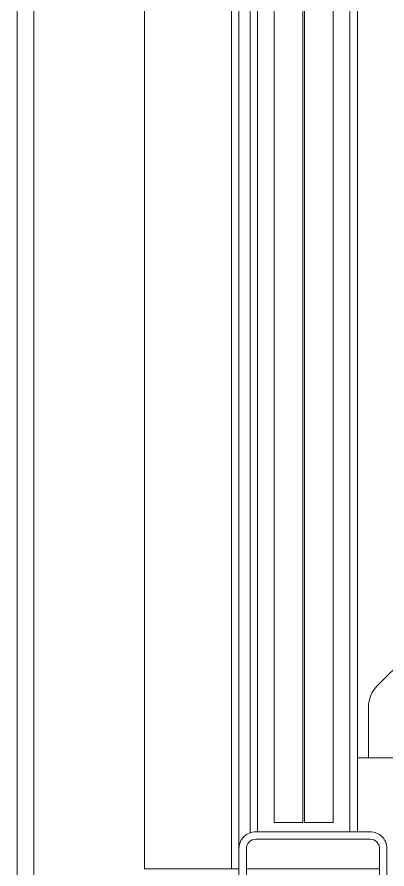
# Model space of a CAD drawing. Header units: millimetres. Extents: x -5 to 111, y -3 to 86.
# Drawn here: x 17.36 to 17.46, y 48.1549 to 48.3852 of the extents above; entities that cross this region are included whole.
import ezdxf

# ---------------------------------------------------------------- set-up
doc = ezdxf.new("R2010")
doc.units = ezdxf.units.MM
doc.layers.add('A1I6----E-', color=3, linetype='Continuous', lineweight=25)

# ---------------------------------------------------------------- blocks, each defined once
blk = doc.blocks.new('Gruppe-409')
at = {"layer": 'A1I6----E-', "linetype": 'Continuous', "lineweight": 9, "flags": 128}
blk.add_lwpolyline([(-33.345, 5.6194, -0.414214), (-33.34245, 5.61685), (-33.34245, 5.5964), (-33.34045, 5.5964), (-33.34045, 5.61685, 0.414214), (-33.345, 5.6214), (-33.3759, 5.6214, 0.414214), (-33.38045, 5.61685), (-33.38045, 5.27595, 0.414214), (-33.3759, 5.2714), (-33.345, 5.2714, 0.414214), (-33.34045, 5.27595), (-33.34045, 5.2964), (-33.34245, 5.2964), (-33.34245, 5.27595, -0.414214), (-33.345, 5.2734), (-33.3759, 5.2734, -0.414214), (-33.37845, 5.27595), (-33.37845, 5.61685, -0.414214), (-33.3759, 5.6194)], format="xyb", close=True, dxfattribs=at)
blk = doc.blocks.new('Gruppe-410')
at = {"layer": 'A1I6----E-', "linetype": 'Continuous', "lineweight": 9}
for p, q in [((-33.34845, 6.6164), (-33.34845, 5.6214)), ((-33.35045, 6.5594), (-33.35045, 5.6214)), ((-33.37745, 5.62112), (-33.37745, 6.5564)), ((-33.37545, 5.6214), (-33.37545, 6.5564))]:
    blk.add_line(p, q, dxfattribs=at)
for points in [[(-33.37095, 6.5539), (-33.37095, 5.6239), (-33.3632, 5.6239), (-33.3632, 6.5539)], [(-33.35495, 6.5539), (-33.3627, 6.5539), (-33.3627, 5.6239), (-33.35495, 5.6239)]]:
    blk.add_lwpolyline(points, close=True, dxfattribs=at)
blk = doc.blocks.new('Gruppe-411')
at = {"layer": 'A1I6----E-', "linetype": 'Continuous', "lineweight": 9}
for p, q in [((-33.38045, 5.61685), (-33.38045, 6.5564)), ((-33.38245, 5.6114), (-33.38245, 6.5544))]:
    blk.add_line(p, q, dxfattribs=at)
blk = doc.blocks.new('Gruppe-414')
at = {"layer": 'A1I6----E-', "linetype": 'Continuous', "lineweight": 9}
for p, q in [((-33.44045, 6.5564), (-33.44045, 4.2814)), ((-33.43595, 6.5564), (-33.43595, 5.5814)), ((-33.40595, 5.61128), (-33.40595, 6.5564)), ((-33.38045, 5.6114), (-33.40602, 5.6114)), ((-33.34245, 5.6114), (-33.37845, 5.6114))]:
    blk.add_line(p, q, dxfattribs=at)
blk = doc.blocks.new('Gruppe-415')
at = {"layer": 'A1I6----E-'}
for name in ['Gruppe-410', 'Gruppe-411', 'Gruppe-414', 'Gruppe-409']:
    blk.add_blockref(name, (0, 0), dxfattribs=at)
blk = doc.blocks.new('Gruppe-422')
at = {"layer": 'A1I6----E-', "linetype": 'Continuous', "lineweight": 9}
for p, q in [((-33.30432, 5.69959), (-33.3431, 5.66081)), ((-33.34545, 5.65515), (-33.34545, 5.6414)), ((-33.34845, 5.6414), (-33.31545, 5.6414))]:
    blk.add_line(p, q, dxfattribs=at)
blk.add_arc((-33.33745, 5.65515), 0.008, 135, 180, dxfattribs=at)

msp = doc.modelspace()

# ---------------------------------------------------------------- block references
at = {"layer": 'A1I6----E-'}
for name in ['Gruppe-415', 'Gruppe-422']:
    msp.add_blockref(name, (50.80045, 42.5436), dxfattribs=at)

doc.saveas('drawing.dxf')
